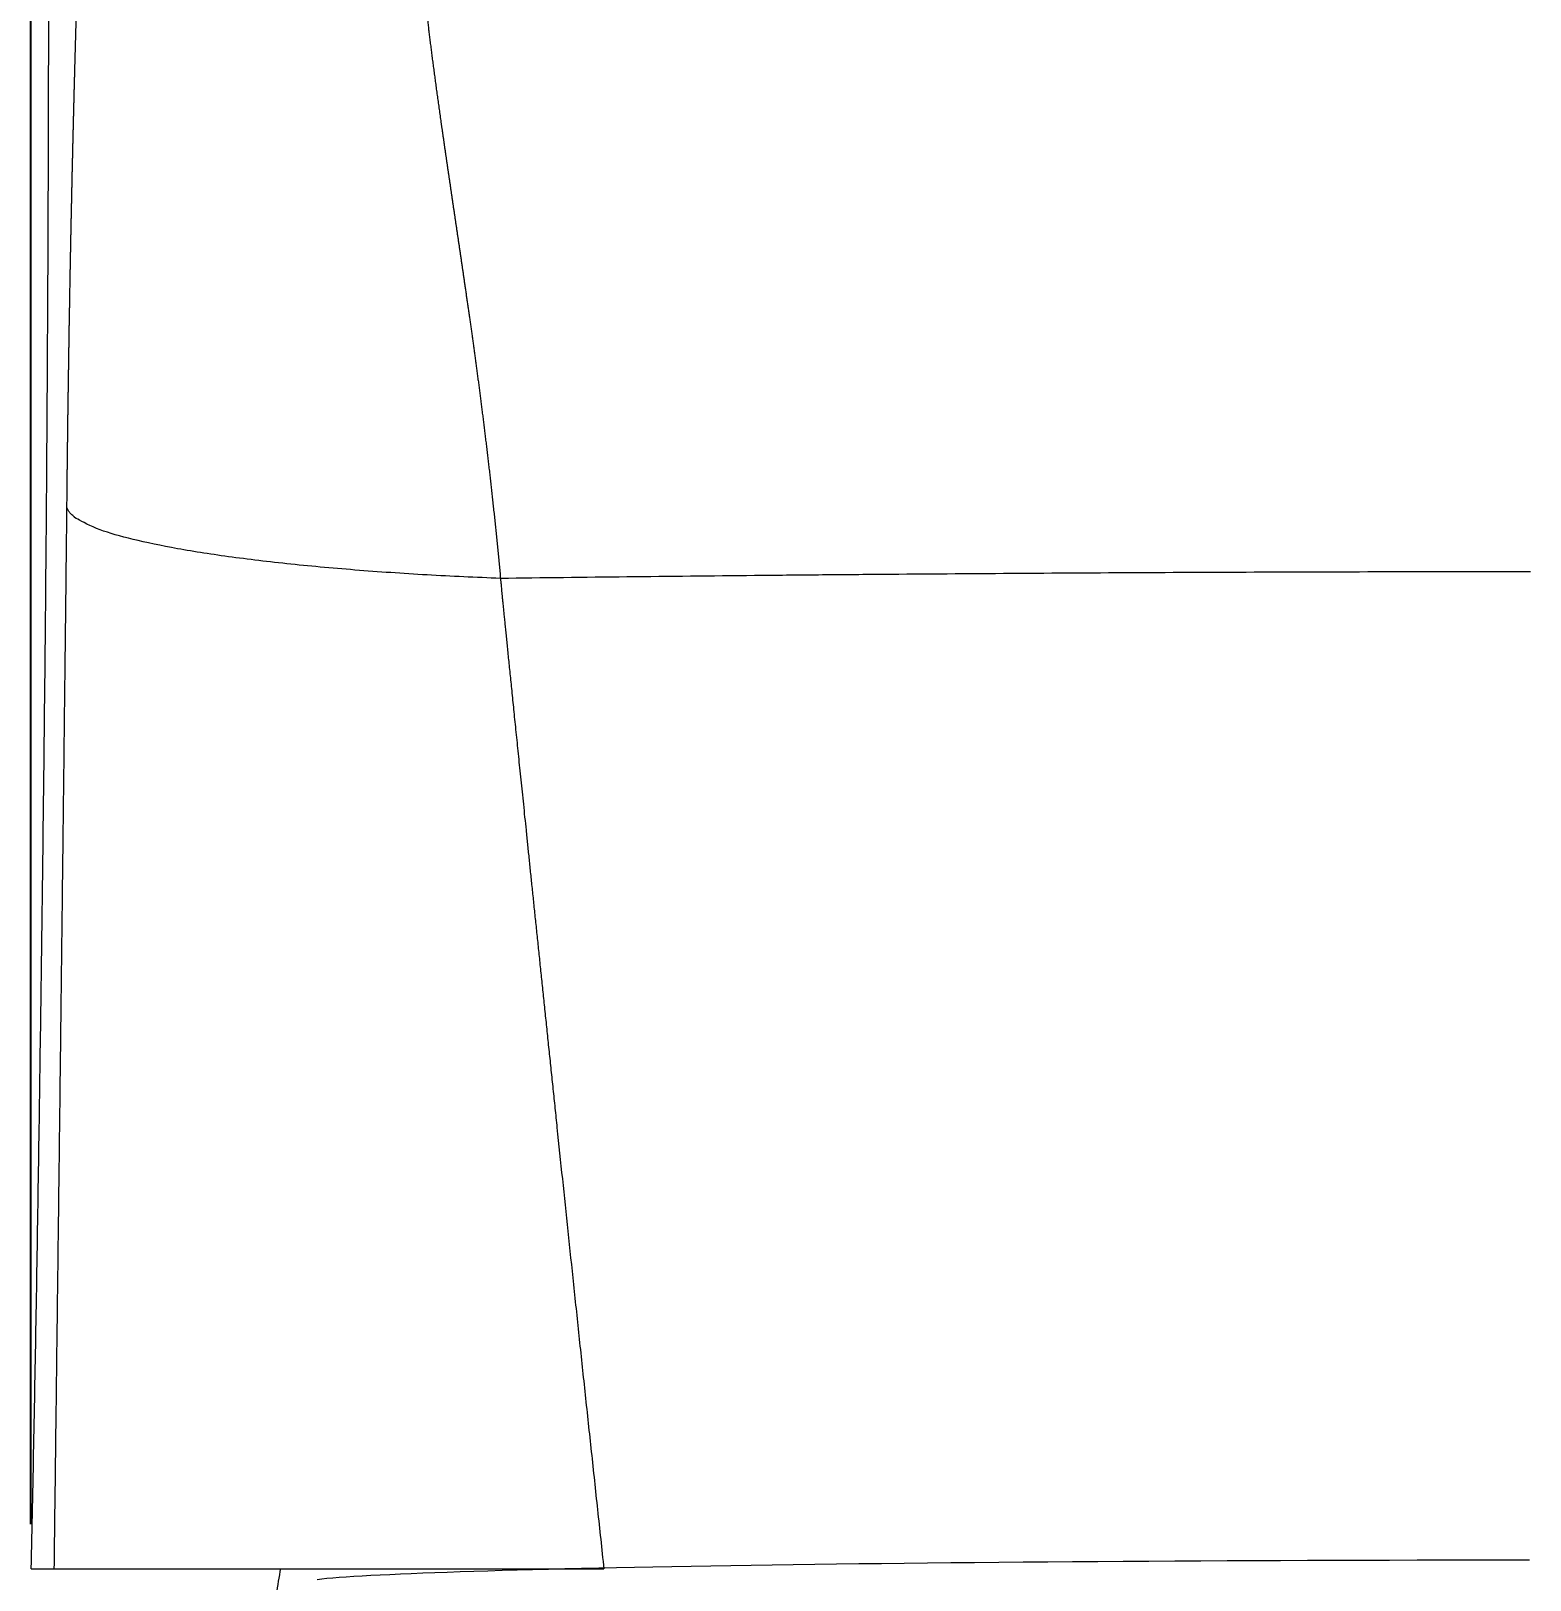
# Model space of a CAD drawing. Extents: x 8168 to 8762, y -18192 to -17772.
# Drawn here: x 8504.99 to 8528.49, y -17961.62 to -17937.34 of the extents above; entities that cross this region are included whole.
import ezdxf

# ---------------------------------------------------------------- set-up
doc = ezdxf.new("R2010")
doc.units = 0
doc.header["$MEASUREMENT"] = 0
doc.linetypes.add('HIDDEN2', pattern=[4.7625, 3.175, -1.5875])
doc.layers.get('DEFPOINTS').update_dxf_attribs({"linetype": 'CONTINUOUS'})
doc.layers.add('1', color=4, linetype='HIDDEN2')
doc.layers.add('5', color=2, linetype='CONTINUOUS')
doc.styles.get("Standard").update_dxf_attribs({"font": 'Gulim.ttf'})
doc.dimstyles.new('STANDARD$0', dxfattribs={"dimtxt": 3.5, "dimasz": 2.5, "dimexe": 0.7, "dimexo": 0.7, "dimgap": 0.5, "dimtad": 3, "dimdec": 4, "dimdsep": 46, "dimtxsty": 'Standard', "dimcen": 0, "dimclrd": 2, "dimclre": 2, "dimclrt": 4, "dimadec": 0, "dimazin": 0, "dimtp": 0.2, "dimtm": 0.1, "dimtfac": 0.5, "dimtdec": 4, "dimtmove": 1, "dimatfit": 3, "dimfxl": 0, "dimtolj": 1, "dimarcsym": 0})

# ---------------------------------------------------------------- blocks, each defined once
blk = doc.blocks.new('*D3')
at = {"layer": '5', "color": 2, "lineweight": -2}
for p, q in [((8529.117, -17961.308), (8584.22, -17961.308)), ((8583.52, -18069.441), (8583.52, -17966.308)), ((8554.994, -18074.441), (8584.22, -18074.441))]:
    blk.add_line(p, q, dxfattribs=at)
at = {"layer": '5', "color": 2}
for points in [[(8582.687, -17966.308), (8584.354, -17966.308), (8583.52, -17961.308)], [(8582.687, -18069.441), (8584.354, -18069.441), (8583.52, -18074.441)]]:
    blk.add_solid(points, dxfattribs=at)
at = {"layer": 'DEFPOINTS', "color": 0}
for p in [(8528.417, -17961.308, 0), (8583.52, -17961.308), (8554.294, -18074.441, 0)]:
    blk.add_point(p, dxfattribs=at)
at = {"layer": '5', "color": 4, "insert": (8578.512, -18023.672), "char_height": 5, "attachment_point": 5, "rotation": 90}
blk.add_mtext('\\A1;113', dxfattribs=at)
blk = doc.blocks.new('*D11')
at = {"layer": '5', "color": 2, "lineweight": -2}
for p, q in [((8504.993, -17960.741), (8504.993, -17907.174)), ((8551.993, -17960.741), (8551.993, -17907.174)), ((8509.993, -17907.874), (8546.993, -17907.874))]:
    blk.add_line(p, q, dxfattribs=at)
at = {"layer": '5', "color": 2}
for points in [[(8509.993, -17907.041), (8509.993, -17908.708), (8504.993, -17907.874)], [(8546.993, -17907.041), (8546.993, -17908.708), (8551.993, -17907.874)]]:
    blk.add_solid(points, dxfattribs=at)
at = {"layer": 'DEFPOINTS', "color": 0}
for p in [(8551.993, -17907.874), (8504.993, -17961.441, 0), (8551.993, -17961.441, 0)]:
    blk.add_point(p, dxfattribs=at)
at = {"layer": '5', "color": 4, "insert": (8527.593, -17902.696), "char_height": 5, "attachment_point": 5}
blk.add_mtext('\\A1;47', dxfattribs=at)

msp = doc.modelspace()

# ---------------------------------------------------------------- linework, layer by layer
at = {"layer": '1', "color": 7, "linetype": 'Continuous', "lineweight": 18}
msp.add_arc((8528.493, -17964.941, 0), 19.9, 169.8524, 171.0367, dxfattribs=at)
msp.add_ellipse((8528.417, -17961.666, 0), major_axis=(19.161, 0.001), ratio=0.018693, start_param=1.567548, end_param=2.989275, dxfattribs=at)
for points, knots in [([(8505.29, -17928.385, 0), (8505.281, -17929.69, 0), (8505.267, -17932.391, 0), (8505.269, -17936.484, 0), (8505.259, -17940.702, 0), (8505.233, -17944.936, 0), (8505.191, -17949.16, 0), (8505.135, -17953.379, 0), (8505.073, -17957.473, 0), (8505.02, -17960.157, 0), (8504.993, -17961.441, 0)], [0, 0, 0, 0, 0.118136, 0.243851, 0.368623, 0.493479, 0.619895, 0.748485, 0.879119, 1, 1, 1, 1]), ([(8504.994, -17961.441, 0), (8505.001, -17961.441, 0), (8505.009, -17961.441, 0), (8505.035, -17961.441, 0), (8505.054, -17961.441, 0), (8505.082, -17961.441, 0), (8505.091, -17961.441, 0), (8505.105, -17961.441, 0), (8505.109, -17961.441, 0), (8505.118, -17961.441, 0), (8505.123, -17961.441, 0), (8505.145, -17961.441, 0), (8505.164, -17961.441, 0), (8505.202, -17961.441, 0), (8505.222, -17961.441, 0), (8505.28, -17961.441, 0), (8505.319, -17961.441, 0), (8505.358, -17961.441, 0)], [0, 0, 0, 0, 0.065292, 0.065292, 0.221077, 0.221077, 0.298969, 0.298969, 0.337915, 0.337915, 0.376861, 0.376861, 0.532646, 0.532646, 0.688431, 0.688431, 1, 1, 1, 1]), ([(8505.358, -17961.441, 0), (8505.37, -17961.441, 0), (8505.395, -17961.441, 0), (8505.468, -17961.441, 0), (8505.564, -17961.441, 0), (8505.706, -17961.441, 0), (8505.871, -17961.441, 0), (8505.965, -17961.441, 0), (8506.176, -17961.441, 0), (8506.294, -17961.441, 0), (8506.456, -17961.441, 0), (8506.489, -17961.441, 0), (8506.557, -17961.441, 0), (8506.66, -17961.441, 0), (8506.769, -17961.441, 0), (8506.995, -17961.441, 0), (8507.317, -17961.441, 0), (8507.678, -17961.441, 0), (8508.06, -17961.441, 0), (8508.261, -17961.441, 0), (8508.526, -17961.441, 0), (8508.579, -17961.441, 0), (8508.688, -17961.441, 0), (8508.742, -17961.441, 0), (8508.908, -17961.441, 0), (8509.02, -17961.441, 0), (8509.363, -17961.441, 0), (8509.834, -17961.441, 0), (8510.334, -17961.441, 0), (8510.849, -17961.441, 0), (8511.113, -17961.441, 0), (8511.453, -17961.441, 0), (8511.522, -17961.441, 0), (8511.66, -17961.441, 0), (8511.729, -17961.441, 0), (8511.939, -17961.441, 0), (8512.079, -17961.441, 0), (8512.504, -17961.441, 0), (8513.079, -17961.441, 0), (8513.671, -17961.441, 0), (8513.971, -17961.441, 0)], [0, 0, 0, 0, 0.0625, 0.0625, 0.125, 0.1875, 0.1875, 0.25, 0.25, 0.3125, 0.3125, 0.328125, 0.328125, 0.34375, 0.375, 0.375, 0.4375, 0.5, 0.5, 0.5625, 0.5625, 0.578125, 0.578125, 0.59375, 0.59375, 0.625, 0.625, 0.6875, 0.75, 0.75, 0.8125, 0.8125, 0.828125, 0.828125, 0.84375, 0.84375, 0.875, 0.875, 0.9375, 1, 1, 1, 1])]:
    msp.add_open_spline(points, degree=3, knots=knots, dxfattribs=at)
at = {"layer": '1', "color": 1, "linetype": 'Continuous', "lineweight": 13}
for points, knots in [([(8505.556, -17944.809, 0), (8505.557, -17944.786, 0), (8505.557, -17944.739, 0), (8505.558, -17944.67, 0), (8505.558, -17944.6, 0), (8505.559, -17944.53, 0), (8505.56, -17944.461, 0), (8505.561, -17944.391, 0), (8505.562, -17944.322, 0), (8505.562, -17944.253, 0), (8505.563, -17944.183, 0), (8505.564, -17944.114, 0), (8505.565, -17944.046, 0), (8505.566, -17943.977, 0), (8505.566, -17943.908, 0), (8505.567, -17943.839, 0), (8505.568, -17943.771, 0), (8505.569, -17943.702, 0), (8505.57, -17943.634, 0), (8505.571, -17943.566, 0), (8505.572, -17943.498, 0), (8505.572, -17943.43, 0), (8505.573, -17943.362, 0), (8505.574, -17943.294, 0), (8505.575, -17943.226, 0), (8505.576, -17943.159, 0), (8505.577, -17943.091, 0), (8505.578, -17943.024, 0), (8505.579, -17942.956, 0), (8505.58, -17942.889, 0), (8505.581, -17942.822, 0), (8505.582, -17942.755, 0), (8505.583, -17942.688, 0), (8505.584, -17942.621, 0), (8505.585, -17942.555, 0), (8505.586, -17942.488, 0), (8505.587, -17942.422, 0), (8505.588, -17942.355, 0), (8505.589, -17942.289, 0), (8505.59, -17942.223, 0), (8505.591, -17942.157, 0), (8505.592, -17942.091, 0), (8505.593, -17942.025, 0), (8505.594, -17941.959, 0), (8505.595, -17941.893, 0), (8505.596, -17941.828, 0), (8505.598, -17941.762, 0), (8505.599, -17941.697, 0), (8505.6, -17941.632, 0), (8505.601, -17941.567, 0), (8505.602, -17941.501, 0), (8505.603, -17941.436, 0), (8505.604, -17941.372, 0), (8505.606, -17941.307, 0), (8505.607, -17941.242, 0), (8505.608, -17941.178, 0), (8505.609, -17941.113, 0), (8505.61, -17941.049, 0), (8505.611, -17940.985, 0), (8505.613, -17940.92, 0), (8505.614, -17940.856, 0), (8505.615, -17940.792, 0), (8505.616, -17940.729, 0), (8505.618, -17940.665, 0), (8505.619, -17940.601, 0), (8505.62, -17940.538, 0), (8505.621, -17940.474, 0), (8505.623, -17940.411, 0), (8505.624, -17940.348, 0), (8505.625, -17940.284, 0), (8505.627, -17940.221, 0), (8505.628, -17940.158, 0), (8505.629, -17940.096, 0), (8505.631, -17940.033, 0), (8505.632, -17939.97, 0), (8505.633, -17939.908, 0), (8505.635, -17939.845, 0), (8505.636, -17939.783, 0), (8505.637, -17939.721, 0), (8505.639, -17939.659, 0), (8505.64, -17939.597, 0), (8505.641, -17939.535, 0), (8505.643, -17939.473, 0), (8505.644, -17939.411, 0), (8505.646, -17939.35, 0), (8505.647, -17939.288, 0), (8505.649, -17939.227, 0), (8505.65, -17939.165, 0), (8505.651, -17939.104, 0), (8505.653, -17939.043, 0), (8505.654, -17938.982, 0), (8505.656, -17938.921, 0), (8505.657, -17938.86, 0), (8505.659, -17938.8, 0), (8505.66, -17938.739, 0), (8505.662, -17938.679, 0), (8505.663, -17938.618, 0), (8505.665, -17938.558, 0), (8505.666, -17938.498, 0), (8505.668, -17938.438, 0), (8505.669, -17938.378, 0), (8505.671, -17938.318, 0), (8505.672, -17938.258, 0), (8505.674, -17938.198, 0), (8505.676, -17938.139, 0), (8505.677, -17938.079, 0), (8505.679, -17938.02, 0), (8505.68, -17937.961, 0), (8505.682, -17937.885, 0), (8505.685, -17937.793, 0), (8505.688, -17937.685, 0), (8505.691, -17937.578, 0), (8505.694, -17937.471, 0), (8505.697, -17937.364, 0), (8505.7, -17937.258, 0), (8505.703, -17937.152, 0), (8505.706, -17937.047, 0), (8505.709, -17936.943, 0), (8505.712, -17936.839, 0), (8505.716, -17936.735, 0), (8505.719, -17936.632, 0), (8505.722, -17936.529, 0), (8505.725, -17936.427, 0), (8505.728, -17936.325, 0), (8505.732, -17936.223, 0), (8505.735, -17936.123, 0), (8505.738, -17936.022, 0), (8505.742, -17935.922, 0), (8505.745, -17935.823, 0), (8505.748, -17935.724, 0), (8505.752, -17935.625, 0), (8505.755, -17935.527, 0), (8505.758, -17935.43, 0), (8505.762, -17935.333, 0), (8505.765, -17935.236, 0), (8505.769, -17935.14, 0), (8505.772, -17935.044, 0), (8505.776, -17934.949, 0), (8505.779, -17934.854, 0), (8505.783, -17934.76, 0), (8505.786, -17934.666, 0), (8505.79, -17934.573, 0), (8505.793, -17934.48, 0), (8505.797, -17934.387, 0), (8505.801, -17934.295, 0), (8505.804, -17934.204, 0), (8505.808, -17934.113, 0), (8505.812, -17934.022, 0), (8505.815, -17933.932, 0), (8505.819, -17933.843, 0), (8505.823, -17933.754, 0), (8505.826, -17933.665, 0), (8505.83, -17933.577, 0), (8505.834, -17933.489, 0), (8505.838, -17933.402, 0), (8505.841, -17933.315, 0), (8505.845, -17933.229, 0), (8505.849, -17933.143, 0), (8505.853, -17933.058, 0), (8505.857, -17932.973, 0), (8505.861, -17932.889, 0), (8505.863, -17932.833, 0), (8505.864, -17932.805, 0)], [0, 0, 0, 0, 0.00485, 0.009697, 0.014541, 0.019382, 0.024219, 0.029054, 0.033886, 0.038715, 0.043541, 0.048365, 0.053186, 0.058004, 0.06282, 0.067634, 0.072445, 0.077254, 0.082061, 0.086865, 0.091668, 0.096468, 0.101267, 0.106063, 0.110858, 0.115651, 0.120443, 0.125232, 0.130021, 0.134808, 0.139593, 0.144377, 0.14916, 0.153942, 0.158722, 0.163502, 0.16828, 0.173058, 0.177834, 0.18261, 0.187386, 0.19216, 0.196934, 0.201708, 0.206481, 0.211253, 0.216026, 0.220798, 0.22557, 0.230341, 0.235113, 0.239885, 0.244657, 0.249429, 0.254201, 0.258973, 0.263746, 0.26852, 0.273293, 0.278068, 0.282843, 0.287618, 0.292395, 0.297172, 0.30195, 0.306729, 0.311509, 0.31629, 0.321072, 0.325856, 0.33064, 0.335426, 0.340214, 0.345003, 0.349793, 0.354585, 0.359379, 0.364175, 0.368972, 0.373771, 0.378572, 0.383375, 0.38818, 0.392987, 0.397796, 0.402608, 0.407422, 0.412238, 0.417056, 0.421878, 0.426701, 0.431527, 0.436356, 0.441188, 0.446023, 0.45086, 0.4557, 0.460543, 0.465389, 0.470239, 0.475091, 0.479947, 0.484806, 0.489668, 0.494534, 0.499403, 0.504276, 0.509152, 0.514032, 0.523003, 0.531976, 0.54095, 0.549927, 0.558907, 0.56789, 0.576876, 0.585866, 0.59486, 0.603859, 0.612863, 0.621872, 0.630887, 0.639907, 0.648934, 0.657968, 0.667008, 0.676056, 0.685112, 0.694176, 0.703248, 0.712329, 0.721418, 0.730518, 0.739627, 0.748746, 0.757876, 0.767016, 0.776168, 0.785331, 0.794506, 0.803693, 0.812892, 0.822105, 0.83133, 0.840569, 0.849821, 0.859088, 0.868369, 0.877665, 0.886976, 0.896303, 0.905645, 0.915003, 0.924378, 0.933769, 0.943177, 0.952602, 0.962045, 0.971506, 0.980986, 0.990483, 1, 1, 1, 1]), ([(8510.55, -17932.735, 0), (8510.548, -17932.736, 0), (8510.543, -17932.737, 0), (8510.537, -17932.738, 0), (8510.531, -17932.74, 0), (8510.525, -17932.742, 0), (8510.52, -17932.744, 0), (8510.514, -17932.746, 0), (8510.509, -17932.748, 0), (8510.504, -17932.751, 0), (8510.499, -17932.754, 0), (8510.494, -17932.757, 0), (8510.489, -17932.76, 0), (8510.485, -17932.764, 0), (8510.48, -17932.767, 0), (8510.476, -17932.771, 0), (8510.472, -17932.776, 0), (8510.468, -17932.78, 0), (8510.464, -17932.785, 0), (8510.461, -17932.789, 0), (8510.458, -17932.794, 0), (8510.454, -17932.8, 0), (8510.451, -17932.805, 0), (8510.448, -17932.811, 0), (8510.446, -17932.817, 0), (8510.443, -17932.823, 0), (8510.441, -17932.83, 0), (8510.438, -17932.836, 0), (8510.436, -17932.843, 0), (8510.434, -17932.851, 0), (8510.433, -17932.858, 0), (8510.431, -17932.866, 0), (8510.43, -17932.874, 0), (8510.428, -17932.882, 0), (8510.427, -17932.89, 0), (8510.426, -17932.899, 0), (8510.425, -17932.908, 0), (8510.425, -17932.917, 0), (8510.424, -17932.927, 0), (8510.424, -17932.936, 0), (8510.423, -17932.946, 0), (8510.423, -17932.957, 0), (8510.423, -17932.967, 0), (8510.424, -17932.978, 0), (8510.424, -17932.989, 0), (8510.425, -17933.001, 0), (8510.425, -17933.012, 0), (8510.426, -17933.024, 0), (8510.427, -17933.036, 0), (8510.428, -17933.049, 0), (8510.429, -17933.061, 0), (8510.431, -17933.074, 0), (8510.436, -17933.122, 0), (8510.451, -17933.212, 0), (8510.481, -17933.365, 0), (8510.522, -17933.547, 0), (8510.573, -17933.761, 0), (8510.622, -17933.961, 0), (8510.663, -17934.133, 0), (8510.695, -17934.267, 0), (8510.731, -17934.416, 0), (8510.769, -17934.583, 0), (8510.811, -17934.77, 0), (8510.856, -17934.976, 0), (8510.903, -17935.205, 0), (8510.945, -17935.42, 0), (8510.981, -17935.612, 0), (8511.01, -17935.77, 0), (8511.036, -17935.925, 0), (8511.061, -17936.075, 0), (8511.084, -17936.221, 0), (8511.105, -17936.362, 0), (8511.124, -17936.497, 0), (8511.142, -17936.626, 0), (8511.159, -17936.748, 0), (8511.173, -17936.864, 0), (8511.187, -17936.974, 0), (8511.199, -17937.075, 0), (8511.21, -17937.17, 0), (8511.219, -17937.256, 0), (8511.225, -17937.311, 0), (8511.227, -17937.338, 0)], [0, 0, 0, 0, 0.004784, 0.009578, 0.014381, 0.019193, 0.024016, 0.028848, 0.03369, 0.038542, 0.043404, 0.048275, 0.053157, 0.058049, 0.06295, 0.067862, 0.072784, 0.077716, 0.082658, 0.08761, 0.092573, 0.097546, 0.102529, 0.107523, 0.112527, 0.117542, 0.122567, 0.127603, 0.132649, 0.137706, 0.142773, 0.147851, 0.15294, 0.15804, 0.16315, 0.168272, 0.173404, 0.178547, 0.183701, 0.188866, 0.194042, 0.199229, 0.204427, 0.209636, 0.214856, 0.220088, 0.22533, 0.230584, 0.235849, 0.241126, 0.246413, 0.251712, 0.257023, 0.302821, 0.350907, 0.401296, 0.454, 0.509029, 0.533188, 0.559271, 0.587278, 0.61721, 0.649068, 0.682851, 0.71856, 0.756196, 0.779504, 0.801805, 0.823097, 0.843382, 0.862659, 0.880928, 0.898189, 0.914442, 0.929688, 0.943926, 0.957156, 0.969378, 0.980593, 0.9908, 1, 1, 1, 1]), ([(8511.227, -17937.338, 0), (8511.229, -17937.352, 0), (8511.232, -17937.381, 0), (8511.238, -17937.424, 0), (8511.243, -17937.468, 0), (8511.249, -17937.511, 0), (8511.254, -17937.555, 0), (8511.26, -17937.6, 0), (8511.265, -17937.644, 0), (8511.271, -17937.689, 0), (8511.277, -17937.734, 0), (8511.283, -17937.78, 0), (8511.289, -17937.825, 0), (8511.295, -17937.871, 0), (8511.301, -17937.917, 0), (8511.307, -17937.964, 0), (8511.313, -17938.01, 0), (8511.32, -17938.057, 0), (8511.326, -17938.105, 0), (8511.332, -17938.152, 0), (8511.339, -17938.2, 0), (8511.345, -17938.248, 0), (8511.352, -17938.296, 0), (8511.359, -17938.345, 0), (8511.366, -17938.394, 0), (8511.372, -17938.443, 0), (8511.379, -17938.492, 0), (8511.386, -17938.542, 0), (8511.393, -17938.592, 0), (8511.4, -17938.642, 0), (8511.408, -17938.692, 0), (8511.415, -17938.743, 0), (8511.422, -17938.794, 0), (8511.429, -17938.845, 0), (8511.437, -17938.897, 0), (8511.444, -17938.948, 0), (8511.452, -17939, 0), (8511.459, -17939.053, 0), (8511.467, -17939.105, 0), (8511.474, -17939.158, 0), (8511.482, -17939.211, 0), (8511.49, -17939.265, 0), (8511.498, -17939.318, 0), (8511.505, -17939.372, 0), (8511.513, -17939.426, 0), (8511.521, -17939.481, 0), (8511.529, -17939.536, 0), (8511.537, -17939.591, 0), (8511.546, -17939.646, 0), (8511.554, -17939.702, 0), (8511.562, -17939.757, 0), (8511.57, -17939.813, 0), (8511.578, -17939.87, 0), (8511.587, -17939.926, 0), (8511.595, -17939.983, 0), (8511.604, -17940.041, 0), (8511.612, -17940.098, 0), (8511.621, -17940.156, 0), (8511.629, -17940.214, 0), (8511.638, -17940.272, 0), (8511.646, -17940.33, 0), (8511.655, -17940.389, 0), (8511.664, -17940.448, 0), (8511.672, -17940.507, 0), (8511.681, -17940.567, 0), (8511.69, -17940.627, 0), (8511.699, -17940.687, 0), (8511.708, -17940.747, 0), (8511.717, -17940.808, 0), (8511.726, -17940.869, 0), (8511.735, -17940.93, 0), (8511.744, -17940.991, 0), (8511.753, -17941.053, 0), (8511.762, -17941.115, 0), (8511.771, -17941.177, 0), (8511.78, -17941.24, 0), (8511.789, -17941.303, 0), (8511.799, -17941.369, 0), (8511.809, -17941.436, 0), (8511.818, -17941.504, 0), (8511.828, -17941.572, 0), (8511.838, -17941.642, 0), (8511.848, -17941.712, 0), (8511.859, -17941.783, 0), (8511.869, -17941.854, 0), (8511.879, -17941.927, 0), (8511.889, -17942, 0), (8511.9, -17942.074, 0), (8511.91, -17942.149, 0), (8511.921, -17942.225, 0), (8511.931, -17942.301, 0), (8511.942, -17942.379, 0), (8511.953, -17942.457, 0), (8511.963, -17942.536, 0), (8511.974, -17942.616, 0), (8511.985, -17942.696, 0), (8511.996, -17942.778, 0), (8512.007, -17942.86, 0), (8512.018, -17942.943, 0), (8512.028, -17943.026, 0), (8512.039, -17943.111, 0), (8512.05, -17943.197, 0), (8512.061, -17943.283, 0), (8512.072, -17943.37, 0), (8512.083, -17943.458, 0), (8512.094, -17943.546, 0), (8512.105, -17943.636, 0), (8512.116, -17943.726, 0), (8512.127, -17943.818, 0), (8512.138, -17943.91, 0), (8512.149, -17944.002, 0), (8512.16, -17944.096, 0), (8512.171, -17944.19, 0), (8512.182, -17944.286, 0), (8512.193, -17944.382, 0), (8512.204, -17944.479, 0), (8512.215, -17944.576, 0), (8512.225, -17944.675, 0), (8512.236, -17944.774, 0), (8512.247, -17944.874, 0), (8512.258, -17944.975, 0), (8512.268, -17945.077, 0), (8512.279, -17945.18, 0), (8512.289, -17945.283, 0), (8512.3, -17945.387, 0), (8512.31, -17945.492, 0), (8512.321, -17945.598, 0), (8512.331, -17945.704, 0), (8512.341, -17945.812, 0), (8512.348, -17945.883, 0), (8512.351, -17945.919, 0)], [0, 0, 0, 0, 0.006176, 0.012364, 0.018566, 0.02478, 0.031008, 0.037249, 0.043503, 0.04977, 0.056051, 0.062344, 0.068651, 0.074971, 0.081305, 0.087651, 0.094011, 0.100384, 0.106771, 0.113171, 0.119584, 0.126011, 0.132451, 0.138904, 0.145371, 0.151851, 0.158345, 0.164852, 0.171373, 0.177907, 0.184455, 0.191016, 0.197591, 0.204179, 0.210781, 0.217397, 0.224026, 0.230669, 0.237325, 0.243996, 0.250679, 0.257377, 0.264088, 0.270813, 0.277552, 0.284304, 0.29107, 0.29785, 0.304644, 0.311451, 0.318272, 0.325107, 0.331956, 0.338819, 0.345695, 0.352586, 0.35949, 0.366408, 0.373341, 0.380287, 0.387247, 0.39422, 0.401208, 0.40821, 0.415226, 0.422256, 0.429299, 0.436357, 0.443429, 0.450515, 0.457614, 0.464728, 0.471856, 0.478998, 0.486154, 0.493324, 0.500509, 0.508081, 0.515725, 0.52344, 0.531226, 0.539083, 0.547012, 0.555011, 0.563082, 0.571224, 0.579437, 0.587722, 0.596077, 0.604504, 0.613002, 0.621571, 0.630211, 0.638923, 0.647706, 0.65656, 0.665485, 0.674482, 0.68355, 0.692689, 0.701899, 0.71118, 0.720533, 0.729957, 0.739452, 0.749019, 0.758657, 0.768366, 0.778146, 0.787998, 0.797921, 0.807915, 0.81798, 0.828117, 0.838325, 0.848604, 0.858955, 0.869377, 0.87987, 0.890434, 0.90107, 0.911777, 0.922555, 0.933405, 0.944326, 0.955318, 0.966382, 0.977516, 0.988723, 1, 1, 1, 1]), ([(8505.358, -17961.441, 0), (8505.364, -17960.966, 0), (8505.376, -17960.008, 0), (8505.394, -17958.558, 0), (8505.412, -17957.085, 0), (8505.431, -17955.587, 0), (8505.448, -17954.167, 0), (8505.464, -17952.852, 0), (8505.478, -17951.673, 0), (8505.491, -17950.555, 0), (8505.502, -17949.552, 0), (8505.513, -17948.671, 0), (8505.521, -17947.919, 0), (8505.528, -17947.354, 0), (8505.533, -17946.948, 0), (8505.536, -17946.674, 0), (8505.539, -17946.399, 0), (8505.542, -17946.174, 0), (8505.544, -17946.001, 0), (8505.545, -17945.883, 0), (8505.546, -17945.766, 0), (8505.547, -17945.653, 0), (8505.549, -17945.506, 0), (8505.551, -17945.316, 0), (8505.554, -17945.072, 0), (8505.555, -17944.9, 0), (8505.556, -17944.809, 0)], [0, 0, 0, 0, 0.085706, 0.172874, 0.261502, 0.351588, 0.443131, 0.51772, 0.588631, 0.655867, 0.719432, 0.769586, 0.814812, 0.855114, 0.871526, 0.888024, 0.904609, 0.921279, 0.928592, 0.935739, 0.942721, 0.949537, 0.956188, 0.969144, 0.983748, 1, 1, 1, 1]), ([(8528.493, -17945.814, 0), (8527.131, -17945.815, 0), (8524.413, -17945.82, 0), (8521.71, -17945.833, 0), (8519.689, -17945.847, 0), (8519.016, -17945.852, 0), (8518.008, -17945.86, 0), (8517.672, -17945.862, 0), (8517.001, -17945.868, 0), (8516.666, -17945.872, 0), (8514.994, -17945.888, 0), (8513.667, -17945.903, 0), (8512.351, -17945.919, 0)], [0, 0, 0, 0, 0.25, 0.5, 0.5, 0.625, 0.625, 0.6875, 0.6875, 0.75, 0.75, 1, 1, 1, 1]), ([(8512.351, -17945.919, 0), (8512.352, -17945.926, 0), (8512.353, -17945.94, 0), (8512.355, -17945.965, 0), (8512.358, -17945.995, 0), (8512.361, -17946.03, 0), (8512.365, -17946.071, 0), (8512.369, -17946.118, 0), (8512.374, -17946.17, 0), (8512.38, -17946.228, 0), (8512.386, -17946.291, 0), (8512.393, -17946.36, 0), (8512.4, -17946.434, 0), (8512.408, -17946.513, 0), (8512.417, -17946.599, 0), (8512.426, -17946.689, 0), (8512.435, -17946.785, 0), (8512.446, -17946.887, 0), (8512.457, -17946.994, 0), (8512.468, -17947.107, 0), (8512.48, -17947.225, 0), (8512.493, -17947.349, 0), (8512.506, -17947.479, 0), (8512.52, -17947.613, 0), (8512.534, -17947.754, 0), (8512.549, -17947.9, 0), (8512.564, -17948.051, 0), (8512.581, -17948.208, 0), (8512.597, -17948.37, 0), (8512.615, -17948.538, 0), (8512.632, -17948.712, 0), (8512.651, -17948.891, 0), (8512.67, -17949.075, 0), (8512.689, -17949.265, 0), (8512.71, -17949.461, 0), (8512.73, -17949.662, 0), (8512.752, -17949.868, 0), (8512.774, -17950.08, 0), (8512.796, -17950.298, 0), (8512.819, -17950.521, 0), (8512.843, -17950.749, 0), (8512.867, -17950.983, 0), (8512.892, -17951.223, 0), (8512.918, -17951.468, 0), (8512.944, -17951.719, 0), (8512.97, -17951.975, 0), (8512.998, -17952.237, 0), (8513.025, -17952.504, 0), (8513.054, -17952.777, 0), (8513.083, -17953.055, 0), (8513.112, -17953.339, 0), (8513.143, -17953.628, 0), (8513.173, -17953.923, 0), (8513.205, -17954.223, 0), (8513.254, -17954.693, 0), (8513.321, -17955.335, 0), (8513.407, -17956.156, 0), (8513.496, -17956.994, 0), (8513.586, -17957.849, 0), (8513.679, -17958.722, 0), (8513.775, -17959.613, 0), (8513.872, -17960.521, 0), (8513.938, -17961.132, 0), (8513.971, -17961.441, 0)], [0, 0, 0, 0, 0.001222, 0.002799, 0.004732, 0.00702, 0.009663, 0.012662, 0.016015, 0.019725, 0.023789, 0.028209, 0.032984, 0.038115, 0.0436, 0.049442, 0.055638, 0.06219, 0.069097, 0.07636, 0.083978, 0.091952, 0.10028, 0.108964, 0.118004, 0.127399, 0.137149, 0.147255, 0.157716, 0.168532, 0.179704, 0.191231, 0.203114, 0.215352, 0.227945, 0.240894, 0.254199, 0.267858, 0.281873, 0.296244, 0.31097, 0.326052, 0.341489, 0.357281, 0.373429, 0.389933, 0.406791, 0.424006, 0.441576, 0.459501, 0.477782, 0.496418, 0.51541, 0.534758, 0.554461, 0.606175, 0.659026, 0.713013, 0.768137, 0.824397, 0.881795, 0.940329, 1, 1, 1, 1])]:
    msp.add_open_spline(points, degree=3, knots=knots, dxfattribs=at)
at = {"layer": '1', "color": 7, "linetype": 'Continuous', "lineweight": 18}
msp.add_rational_spline([(8512.351, -17945.919, 0), (8505.809, -17945.666, 0), (8505.556, -17944.809, 0)], [1, 0.799087871263, 1], degree=2, dxfattribs=at)

# ---------------------------------------------------------------- dimensions: what is measured, and where the dimension line sits
at = {"layer": '5'}
dim = msp.add_linear_dim(base=(8551.993, -17907.874), p1=(8504.993, -17961.441, 0), p2=(8551.993, -17961.441, 0), dimstyle='STANDARD$0', override={"dimtxt": 5, "dimasz": 5, "dimdec": 1, "dimzin": 9, "dimtdec": 1, "dimfxl": 1.25, "dimtfill": 1}, dxfattribs=at)
dim.commit()
dim.dimension.update_dxf_attribs({"geometry": '*D11', "text_midpoint": (8527.593, -17905.766), "dimtype": 128})
dim = msp.add_linear_dim(base=(8583.52, -17961.308), p1=(8554.294, -18074.441, 0), p2=(8528.417, -17961.308, 0), angle=90, text='113', dimstyle='STANDARD$0', override={"dimtxt": 5, "dimasz": 5, "dimdec": 1, "dimzin": 9, "dimtdec": 1, "dimfxl": 1.25, "dimtfill": 1}, dxfattribs=at)
dim.commit()
dim.dimension.update_dxf_attribs({"geometry": '*D3', "text_midpoint": (8581.582, -18023.672), "dimtype": 128})

doc.saveas('drawing.dxf')
